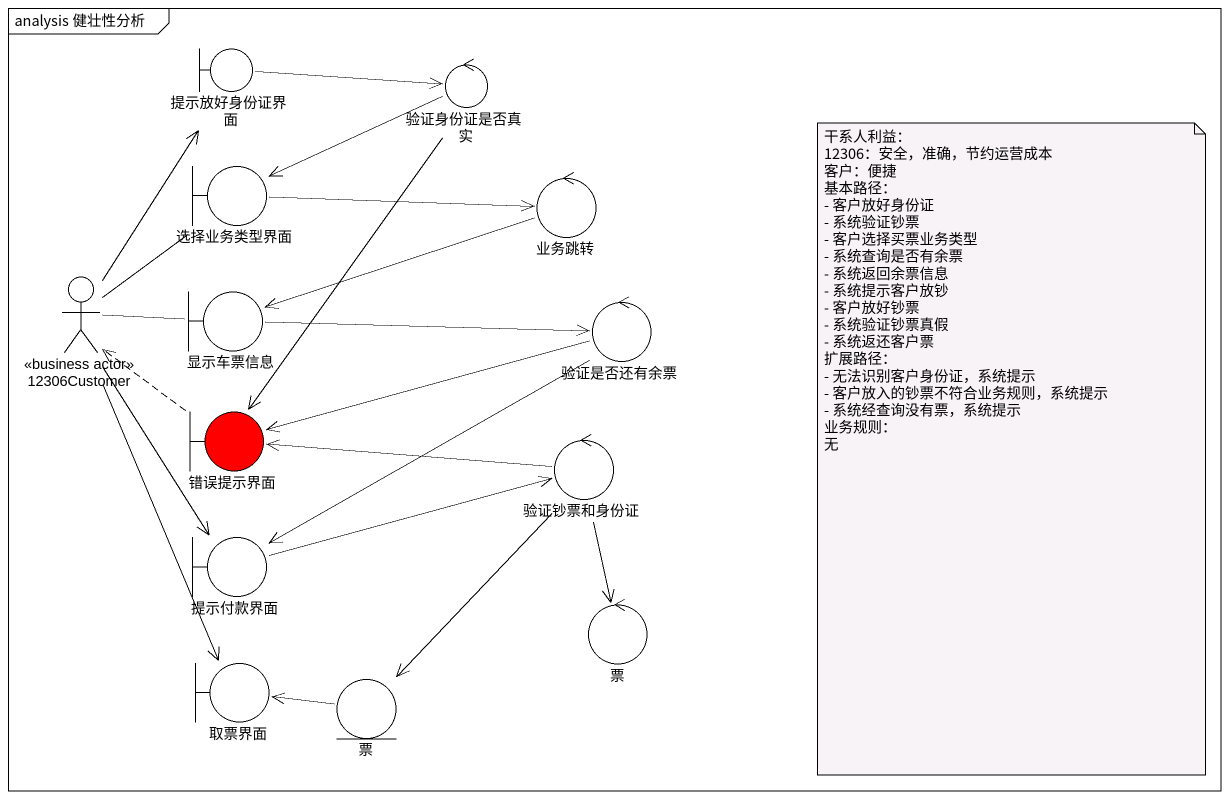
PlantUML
@startuml
mainframe analysis 健壮性分析
boundary 提示放好身份证界面
control 验证身份证是否真实
boundary 选择业务类型界面
control 业务跳转
actor "12306Customer" as a12306Customer <<business actor>>
boundary 显示车票信息
control 验证是否还有余票
boundary 错误提示界面 #FF0000
control 验证钞票和身份证
boundary 提示付款界面
control 票
boundary 取票界面
entity "票" as 票_2
提示放好身份证界面 -right-> 验证身份证是否真实
验证身份证是否真实 -left-> 选择业务类型界面
验证身份证是否真实 --> 错误提示界面
选择业务类型界面 -right-> 业务跳转
业务跳转 -left-> 显示车票信息
a12306Customer -up-> 提示放好身份证界面
a12306Customer -up- 选择业务类型界面
a12306Customer -right- 显示车票信息
a12306Customer --> 提示付款界面
a12306Customer --> 取票界面
显示车票信息 -right-> 验证是否还有余票
验证是否还有余票 -left-> 错误提示界面
验证是否还有余票 --> 提示付款界面
错误提示界面 .up.> a12306Customer
验证钞票和身份证 -left-> 错误提示界面
验证钞票和身份证 --> 票
验证钞票和身份证 --> 票_2
提示付款界面 -right-> 验证钞票和身份证
票_2 -left-> 取票界面
note as N1
  干系人利益：
  12306：安全，准确，节约运营成本
  客户：便捷
  基本路径：
  - 客户放好身份证
  - 系统验证钞票
  - 客户选择买票业务类型
  - 系统查询是否有余票
  - 系统返回余票信息
  - 系统提示客户放钞
  - 客户放好钞票
  - 系统验证钞票真假
  - 系统返还客户票
  扩展路径：
  - 无法识别客户身份证，系统提示
  - 客户放入的钞票不符合业务规则，系统提示
  - 系统经查询没有票，系统提示
  业务规则：
  无
end note
@enduml
